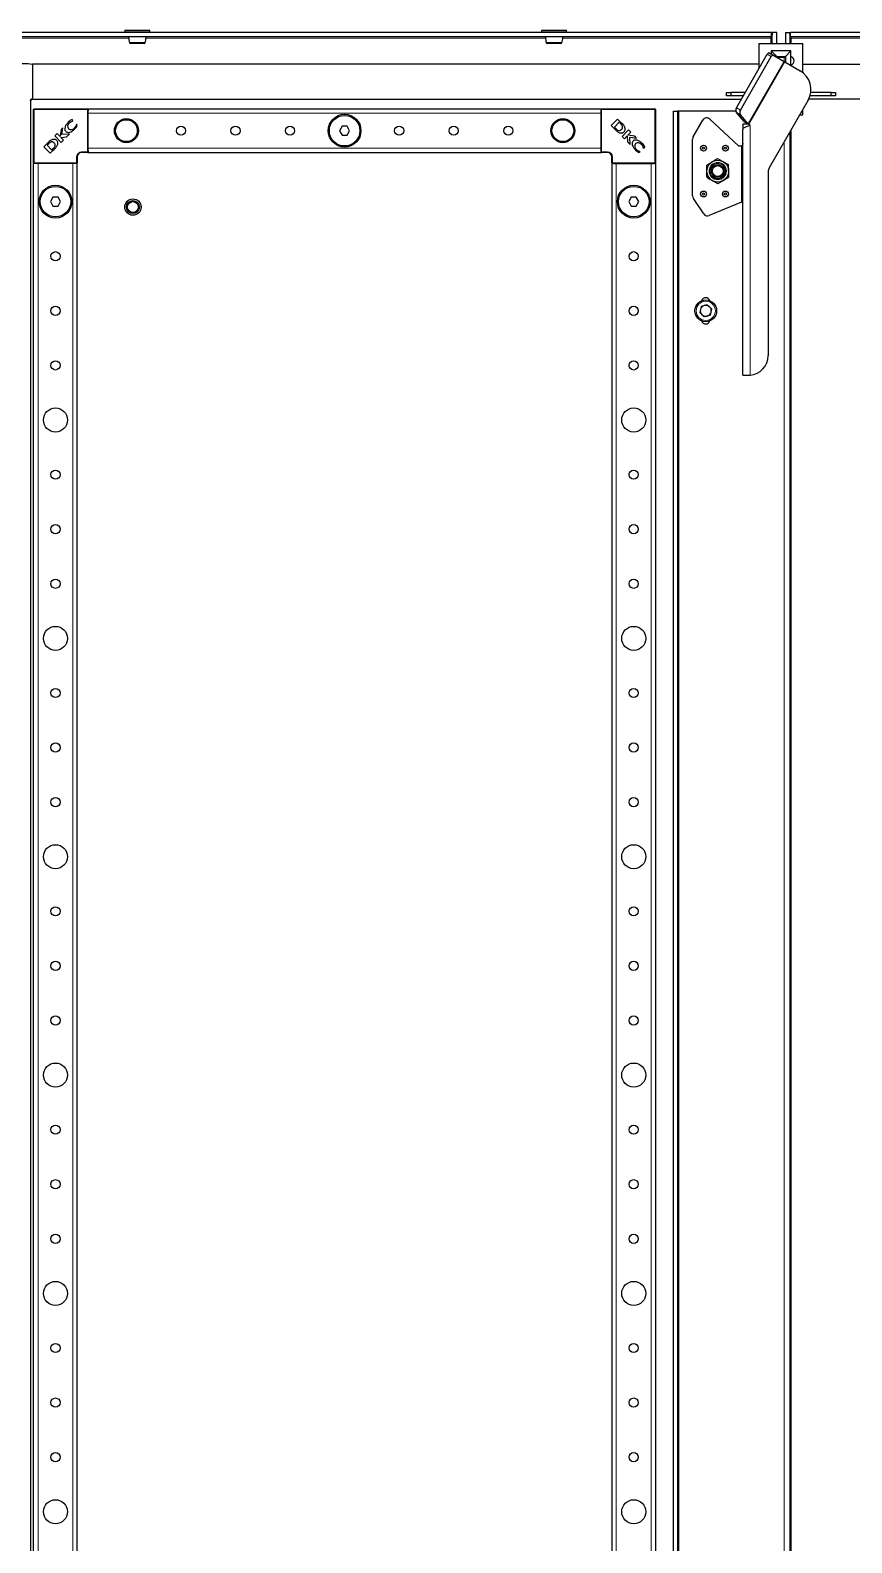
# Model space of a CAD drawing. Header units: millimetres. Extents: x -1085 to 3058, y -2404 to 1219.
# Drawn here: x -688 to -312, y -89 to 604 of the extents above; entities that cross this region are included whole.
import ezdxf

# ---------------------------------------------------------------- set-up
doc = ezdxf.new("R2010")
doc.units = ezdxf.units.MM

msp = doc.modelspace()

# ---------------------------------------------------------------- linework, layer by layer
at = {"color": 7, "linetype": 'Continuous', "lineweight": 25}
for p, q in [((-348.39, 602.68), (-738.79, 602.68)), ((-644.84, 603.43), (-644.84, 602.68)), ((-644.59, 603.68), (-633.59, 603.68)), ((-633.34, 602.68), (-633.34, 603.43)), ((-453.84, 603.43), (-453.84, 602.68)), ((-453.59, 603.68), (-445.08, 603.68)), ((-445.08, 603.68), (-442.59, 603.68)), ((-442.34, 602.68), (-442.34, 603.43)), ((-348.39, 600.68), (-348.39, 602.68)), ((-346.09, 602.68), (-348.09, 602.68)), ((-348.09, 597.68), (-348.09, 602.68)), ((-346.09, 597.68), (-346.09, 602.68)), ((-342.09, 602.68), (-340.09, 602.68)), ((-342.09, 602.68), (-342.09, 597.68)), ((-340.09, 602.68), (-340.09, 597.68)), ((50.61, 602.68), (-339.79, 602.68)), ((-339.79, 600.68), (-339.79, 602.68)), ((-348.39, 600.68), (-738.79, 600.68)), ((-354.09, 597.68), (-334.09, 597.68)), ((-354.09, 586.25), (-354.09, 597.68)), ((-348.48, 600.68), (-348.69, 600.08)), ((50.61, 600.68), (-339.79, 600.68)), ((-339.49, 600.08), (-339.68, 600.68)), ((-334.09, 584.27), (-334.09, 597.68)), ((-364.52, 568.18), (-350.39, 592.66)), ((-362.69, 567.12), (-348.55, 591.6)), ((-349.27, 593.17), (-347.44, 592.11)), ((-346.09, 591.73), (-348.59, 594.22)), ((-348.59, 594.22), (-348.59, 592.78)), ((-339.59, 594.22), (-348.59, 594.22)), ((-347.44, 592.11), (-342.67, 589.36)), ((-346.09, 591.73), (-342.08, 591.73)), ((-346.09, 591.73), (-345.59, 591.23)), ((-346.09, 591.34), (-346.09, 591.73)), ((-342.31, 589.15), (-342.67, 589.36)), ((-342.08, 591.73), (-342.58, 591.23)), ((-342.31, 589.15), (-335.36, 585.14)), ((-342.08, 591.73), (-339.59, 594.22)), ((-342.08, 591.73), (-342.08, 589.02)), ((-339.59, 591.66), (-339.59, 594.22)), ((-339.59, 587.78), (-339.59, 591.66)), ((-687.09, 588.18), (-687.09, 572.51)), ((-354.09, 588.18), (-687.09, 588.18)), ((-339.59, 587.58), (-339.59, 587.78)), ((-334.09, 588.18), (-1.09, 588.18)), ((-369.09, 573.68), (-369.09, 575.18)), ((-369.09, 575.18), (-367.09, 575.18)), ((-367.09, 575.18), (-367.09, 573.68)), ((-360.48, 575.18), (-367.09, 575.18)), ((-321.09, 575.18), (-330.45, 575.18)), ((-321.09, 573.68), (-321.09, 575.18)), ((-321.09, 575.18), (-319.09, 575.18)), ((-319.09, 575.18), (-319.09, 573.68)), ((-688.09, 571.18), (-688.09, -1520.82)), ((-687.09, 572.18), (-362.21, 572.18)), ((-367.09, 573.68), (-369.09, 573.68)), ((-361.34, 573.68), (-367.09, 573.68)), ((-331.62, 571.63), (-349.46, 540.73)), ((-1.09, 572.18), (-331.34, 572.18)), ((-321.09, 573.68), (-330.76, 573.68)), ((-319.09, 573.68), (-321.09, 573.68)), ((-686.59, 542.98), (-686.59, 567.38)), ((-686.29, 567.68), (-661.89, 567.68)), ((-668.65, 562.14), (-668.98, 562.82)), ((-668.79, 562), (-668.65, 562.14)), ((-661.59, 567.68), (-426.59, 567.68)), ((-661.59, 567.38), (-661.59, 567.68)), ((-661.59, 567.38), (-661.59, 566.74)), ((-661.59, 565.68), (-661.59, 566.74)), ((-661.59, 549.68), (-661.59, 565.68)), ((-426.59, 567.38), (-426.59, 567.68)), ((-426.59, 566.74), (-426.59, 567.38)), ((-426.59, 565.68), (-426.59, 566.74)), ((-426.59, 549.68), (-426.59, 565.68)), ((-426.29, 567.68), (-401.89, 567.68)), ((-418.98, 563.03), (-421.94, 560.08)), ((-418.28, 561.51), (-420.46, 559.33)), ((-416.99, 561.04), (-418.98, 563.03)), ((-417.53, 560.79), (-418.28, 561.51)), ((-401.59, 567.38), (-401.59, 542.98)), ((-393.59, 566.68), (-393.59, -1516.32)), ((-393.59, 566.68), (-391.59, 566.68)), ((-391.59, 566.68), (-391.59, -1516.32)), ((-390.99, 566.68), (-391.59, 566.68)), ((-364.86, 566.68), (-390.99, 566.68)), ((-384.32, 554.83), (-379.86, 562.56)), ((-376.78, 562.99), (-363.59, 550.68)), ((-360.98, 561.9), (-364.55, 565.95)), ((-359.14, 560.84), (-362.72, 564.89)), ((-360.98, 561.9), (-359.14, 560.84)), ((-335.52, 564.88), (-334.09, 564.88)), ((-334.09, 564.88), (-334.09, 567.36)), ((-675.89, 556.34), (-676.93, 555.29)), ((-676.93, 555.29), (-673.98, 552.33)), ((-674.5, 554.95), (-675.89, 556.34)), ((-674.01, 558.22), (-674.5, 554.95)), ((-674.16, 554.63), (-671.5, 554.81)), ((-672.92, 553.39), (-674.16, 554.63)), ((-673.21, 559.01), (-674.01, 558.22)), ((-673.69, 555.92), (-673.21, 559.01)), ((-670.21, 556.09), (-673.69, 555.92)), ((-671.5, 554.81), (-670.21, 556.09)), ((-666.84, 560.57), (-666.94, 560.46)), ((-666.59, 560.06), (-666.84, 560.57)), ((-545.24, 559.68), (-546.39, 557.68)), ((-546.39, 557.68), (-545.24, 555.68)), ((-542.93, 559.68), (-545.24, 559.68)), ((-545.24, 555.68), (-542.93, 555.68)), ((-541.78, 557.68), (-542.93, 559.68)), ((-542.93, 555.68), (-541.78, 557.68)), ((-421.94, 560.08), (-420.05, 558.19)), ((-420.46, 559.33), (-419.78, 558.67)), ((-420.05, 558.19), (-420.03, 558.17)), ((-413.98, 558.03), (-416.93, 555.07)), ((-416.93, 555.07), (-415.88, 554.01)), ((-415.88, 554.01), (-414.63, 555.26)), ((-414.63, 555.26), (-414.46, 552.6)), ((-414.32, 555.59), (-412.93, 556.98)), ((-411.05, 555.11), (-414.32, 555.59)), ((-412.93, 556.98), (-413.98, 558.03)), ((-413.35, 554.78), (-410.26, 554.31)), ((-413.17, 551.31), (-413.35, 554.78)), ((-410.26, 554.31), (-411.05, 555.11)), ((-359.07, 560.68), (-361.59, 560.68)), ((-361.59, 560.68), (-361.59, 558.44)), ((-361.59, 445.68), (-361.59, 558.44)), ((-358.27, 560), (-358.83, 560.53)), ((-358.59, 560.3), (-358.59, 559.88)), ((-358.29, 559.97), (-358.27, 560)), ((-340.09, 556.97), (-340.09, -1506.6)), ((-679.95, 552.28), (-681.94, 550.29)), ((-681.94, 550.29), (-678.98, 547.33)), ((-679.69, 551.73), (-680.42, 550.99)), ((-680.42, 550.99), (-678.23, 548.81)), ((-678.98, 547.33), (-677.09, 549.22)), ((-678.23, 548.81), (-677.58, 549.49)), ((-677.09, 549.22), (-677.07, 549.24)), ((-673.98, 552.33), (-672.92, 553.39)), ((-661.89, 547.68), (-664.59, 547.68)), ((-661.59, 548.63), (-661.59, 549.68)), ((-661.59, 548.63), (-661.59, 547.98)), ((-661.59, 547.68), (-661.59, 547.98)), ((-661.59, 547.68), (-426.59, 547.68)), ((-426.59, 548.63), (-426.59, 549.68)), ((-426.59, 547.98), (-426.59, 548.63)), ((-426.59, 547.68), (-426.59, 547.98)), ((-423.59, 547.68), (-426.29, 547.68)), ((-414.46, 552.6), (-413.17, 551.31)), ((-409.21, 547.68), (-408.7, 547.93)), ((-408.7, 547.93), (-408.81, 548.04)), ((-407.27, 549.88), (-407.13, 549.74)), ((-407.13, 549.74), (-406.44, 550.08)), ((-384.59, 527.79), (-384.59, 553.83)), ((-363.59, 550.68), (-362.19, 550.68)), ((-361.95, 550.68), (-362.19, 550.68)), ((-686.59, -1492.32), (-686.59, 542.68)), ((-686.29, 542.68), (-686.59, 542.68)), ((-685.64, 542.68), (-686.29, 542.68)), ((-684.59, 542.68), (-685.64, 542.68)), ((-668.59, 542.68), (-684.59, 542.68)), ((-667.53, 542.68), (-668.59, 542.68)), ((-666.89, 542.68), (-667.53, 542.68)), ((-666.59, 542.68), (-666.89, 542.68)), ((-666.59, 545.68), (-666.59, 542.98)), ((-666.59, -1492.32), (-666.59, 542.68)), ((-421.59, 542.98), (-421.59, 545.68)), ((-421.59, 542.68), (-421.59, -1492.32)), ((-421.59, 542.68), (-421.29, 542.68)), ((-420.64, 542.68), (-421.29, 542.68)), ((-420.64, 542.68), (-419.59, 542.68)), ((-419.59, 542.68), (-403.59, 542.68)), ((-403.59, 542.68), (-402.53, 542.68)), ((-401.89, 542.68), (-402.53, 542.68)), ((-401.89, 542.68), (-401.59, 542.68)), ((-401.59, 542.68), (-401.59, -1492.32)), ((-378.15, 541.95), (-375.69, 543.45)), ((-373.22, 544.95), (-370.69, 543.57)), ((-372.95, 533.41), (-375.48, 534.79)), ((-368.02, 536.42), (-370.48, 534.91)), ((-349.99, 538.73), (-349.99, 454.68)), ((-677.74, 527.18), (-678.89, 525.18)), ((-675.43, 527.18), (-677.74, 527.18)), ((-674.28, 525.18), (-675.43, 527.18)), ((-412.74, 527.18), (-413.89, 525.18)), ((-410.43, 527.18), (-412.74, 527.18)), ((-409.28, 525.18), (-410.43, 527.18)), ((-379.49, 519.53), (-384.25, 526.68)), ((-678.89, 525.18), (-677.74, 523.18)), ((-677.74, 523.18), (-675.43, 523.18)), ((-675.43, 523.18), (-674.28, 525.18)), ((-413.89, 525.18), (-412.74, 523.18)), ((-412.74, 523.18), (-410.43, 523.18)), ((-410.43, 523.18), (-409.28, 525.18)), ((-362.19, 524.93), (-377.08, 518.78)), ((-362.19, 524.93), (-361.95, 525.18)), ((-362.19, 524.93), (-361.59, 525.03)), ((-377.9, 478), (-380.68, 477.18)), ((-377.9, 478), (-375.8, 476)), ((-380.68, 477.18), (-381.37, 474.37)), ((-379.27, 472.37), (-381.37, 474.37)), ((-376.49, 473.18), (-379.27, 472.37)), ((-376.49, 473.18), (-375.8, 476)), ((-361.59, 445.68), (-360.62, 445.68)), ((-360.62, 445.68), (-358.5, 445.68))]:
    msp.add_line(p, q, dxfattribs=at)
at = {"color": 8, "linetype": 'Continuous', "lineweight": 18}
for p, q in [((-633.34, 603.43), (-644.84, 603.43)), ((-444.94, 603.43), (-453.84, 603.43)), ((-442.34, 603.43), (-444.94, 603.43)), ((-738.49, 600.08), (-643.06, 600.08)), ((-635.11, 600.08), (-452.06, 600.08)), ((-444.12, 600.08), (-348.69, 600.08)), ((-348.69, 600.08), (-348.69, 597.68)), ((-339.49, 597.68), (-339.49, 600.08)), ((-339.49, 600.08), (-244.06, 600.08)), ((-359.14, 560.84), (-342.67, 589.36)), ((-358.83, 560.53), (-342.31, 589.15)), ((-350.39, 592.66), (-348.55, 591.6)), ((-342.58, 591.23), (-345.59, 591.23)), ((-345.59, 591.23), (-345.59, 591.05)), ((-342.58, 589.31), (-342.58, 591.23)), ((-364.52, 568.18), (-362.69, 567.12)), ((-686.29, 567.38), (-686.59, 567.38)), ((-686.29, 567.38), (-686.29, 567.68)), ((-686.29, 567.38), (-686.29, 542.98)), ((-661.89, 567.38), (-686.29, 567.38)), ((-661.89, 567.68), (-661.89, 567.38)), ((-661.89, 547.98), (-661.89, 567.38)), ((-661.59, 567.38), (-661.89, 567.38)), ((-661.59, 565.68), (-426.59, 565.68)), ((-426.29, 567.38), (-426.59, 567.38)), ((-426.29, 567.38), (-426.29, 567.68)), ((-426.29, 567.38), (-426.29, 547.98)), ((-401.89, 567.38), (-426.29, 567.38)), ((-401.89, 567.38), (-401.89, 567.68)), ((-401.89, 542.98), (-401.89, 567.38)), ((-401.89, 567.38), (-401.59, 567.38)), ((-390.99, -1516.32), (-390.99, 566.68)), ((-364.55, 565.95), (-362.72, 564.89)), ((-358.29, 445.71), (-358.29, 559.97)), ((-339.49, -1507.64), (-339.49, 558.01)), ((-664.59, 547.98), (-661.89, 547.98)), ((-664.59, 547.68), (-664.59, 547.98)), ((-661.89, 547.98), (-661.89, 547.68)), ((-661.59, 547.98), (-661.89, 547.98)), ((-661.59, 549.68), (-426.59, 549.68)), ((-426.29, 547.98), (-426.59, 547.98)), ((-426.29, 547.98), (-423.59, 547.98)), ((-426.29, 547.68), (-426.29, 547.98)), ((-423.59, 547.68), (-423.59, 547.98)), ((-362.19, 524.93), (-362.19, 550.68)), ((-342.69, 552.46), (-342.69, -1502.1)), ((-686.29, 542.98), (-686.59, 542.98)), ((-686.29, 542.98), (-666.89, 542.98)), ((-686.29, 542.98), (-686.29, 542.68)), ((-684.59, -1492.32), (-684.59, 542.68)), ((-668.59, -1492.32), (-668.59, 542.68)), ((-666.89, 542.98), (-666.89, 545.68)), ((-666.59, 545.68), (-666.89, 545.68)), ((-666.89, 542.98), (-666.89, 542.68)), ((-666.59, 542.98), (-666.89, 542.98)), ((-421.59, 545.68), (-421.29, 545.68)), ((-421.29, 542.98), (-421.59, 542.98)), ((-421.29, 545.68), (-421.29, 542.98)), ((-421.29, 542.98), (-401.89, 542.98)), ((-421.29, 542.68), (-421.29, 542.98)), ((-419.59, 542.68), (-419.59, -1492.32)), ((-403.59, 542.68), (-403.59, -1492.32)), ((-401.89, 542.68), (-401.89, 542.98)), ((-401.59, 542.98), (-401.89, 542.98))]:
    msp.add_line(p, q, dxfattribs=at)
at = {"color": 7, "linetype": 'Continuous', "lineweight": 25}
for centre, radius in [((-644.09, 557.68), 5.5), ((-644.09, 557.68), 5), ((-544.09, 557.68), 7.5), ((-544.09, 557.68), 7), ((-444.09, 557.68), 5.5), ((-444.09, 557.68), 5), ((-619.09, 557.68), 2.1), ((-594.09, 557.68), 2.1), ((-569.09, 557.68), 2.1), ((-519.09, 557.68), 2.1), ((-494.09, 557.68), 2.1), ((-469.09, 557.68), 2.1), ((-379.59, 549.68), 1.35), ((-379.59, 549.68), 0.493), ((-369.59, 549.68), 1.35), ((-369.59, 549.68), 0.493), ((-373.09, 539.18), 5), ((-373.09, 539.18), 3.57), ((-373.09, 539.18), 3), ((-373.09, 539.18), 2.5), ((-676.59, 525.18), 7.5), ((-676.59, 525.18), 7), ((-411.59, 525.18), 7.5), ((-411.59, 525.18), 7), ((-379.59, 528.68), 1.35), ((-379.59, 528.68), 0.493), ((-369.59, 528.68), 1.35), ((-369.59, 528.68), 0.493), ((-641.09, 522.68), 3.75), ((-641.09, 522.68), 3), ((-641.09, 522.68), 2.5), ((-676.59, 500.18), 2.1), ((-411.59, 500.18), 2.1), ((-378.59, 475.18), 5), ((-676.59, 475.18), 2.1), ((-411.59, 475.18), 2.1), ((-676.59, 450.18), 2.1), ((-411.59, 450.18), 2.1), ((-676.59, 425.18), 5.5), ((-411.59, 425.18), 5.5), ((-676.59, 400.18), 2.1), ((-411.59, 400.18), 2.1), ((-676.59, 375.18), 2.1), ((-411.59, 375.18), 2.1), ((-676.59, 350.18), 2.1), ((-411.59, 350.18), 2.1), ((-676.59, 325.18), 5.5), ((-411.59, 325.18), 5.5), ((-676.59, 300.18), 2.1), ((-411.59, 300.18), 2.1), ((-676.59, 275.18), 2.1), ((-411.59, 275.18), 2.1), ((-676.59, 250.18), 2.1), ((-411.59, 250.18), 2.1), ((-676.59, 225.18), 5.5), ((-411.59, 225.18), 5.5), ((-676.59, 200.18), 2.1), ((-411.59, 200.18), 2.1), ((-676.59, 175.18), 2.1), ((-411.59, 175.18), 2.1), ((-676.59, 150.18), 2.1), ((-411.59, 150.18), 2.1), ((-676.59, 125.18), 5.5), ((-411.59, 125.18), 5.5), ((-676.59, 100.18), 2.1), ((-411.59, 100.18), 2.1), ((-676.59, 75.18), 2.1), ((-411.59, 75.18), 2.1), ((-676.59, 50.18), 2.1), ((-411.59, 50.18), 2.1), ((-676.59, 25.18), 5.5), ((-411.59, 25.18), 5.5), ((-676.59, 0.18), 2.1), ((-411.59, 0.18), 2.1), ((-676.59, -24.82), 2.1), ((-411.59, -24.82), 2.1), ((-676.59, -49.82), 2.1), ((-411.59, -49.82), 2.1), ((-676.59, -74.82), 5.5), ((-411.59, -74.82), 5.5)]:
    msp.add_circle(centre, radius, dxfattribs=at)
at = {"color": 8, "linetype": 'Continuous', "lineweight": 18}
for centre, radius in [((-644.08, 557.68), 5.3), ((-444.09, 557.68), 5.3), ((-373.09, 539.18), 3.97), ((-378.59, 475.18), 4.4)]:
    msp.add_circle(centre, radius, dxfattribs=at)
at = {"color": 7, "linetype": 'Continuous', "lineweight": 25}
for centre, radius, start, end in [((-644.59, 603.43), 0.25, 90, 180), ((-633.59, 603.43), 0.25, 0, 90), ((-453.59, 603.43), 0.25, 90, 180), ((-442.59, 603.43), 0.25, 0, 90), ((-642.2, 598.18), 0.5, 195.31604, 270.02276), ((-635.97, 598.18), 0.5, 269.99815, 345.40011), ((-451.2, 598.18), 0.5, 195.24646, 270.04596), ((-444.97, 598.18), 0.5, 269.96367, 344.83397), ((-349.56, 592.33), 0.893, 71.42175, 158.04947), ((-347.72, 591.27), 0.893, 71.42175, 158.04947), ((-340.09, 589.72), 2, 284.47751, 75.52249), ((-340.36, 576.48), 10, 330.95313, 60), ((-362.9, 567.04), 1.98, 144.95207, 213.44806), ((-686.29, 567.38), 0.3, 90, 180), ((-669.08, 559.69), 1.97, 128.45405, 215.887), ((-661.89, 567.38), 0.3, 0, 90), ((-426.29, 567.38), 0.3, 90, 180), ((-401.89, 567.38), 0.3, 0, 90), ((-378.14, 561.53), 2, 46.97493, 149.03624), ((-361.06, 565.98), 1.98, 144.95207, 213.44806), ((-669.51, 560.09), 1.94, 233.30966, 322.34638), ((-422.01, 556.61), 6.12, 36.98881, 43.07444), ((-420.19, 557.38), 4.87, 20.34448, 48.77765), ((-382.59, 553.83), 2, 150, 180), ((-676.29, 549.07), 4.87, 110.34448, 138.77765), ((-675.51, 547.26), 6.12, 126.98881, 133.07444), ((-664.59, 545.68), 2, 90, 180), ((-661.89, 547.98), 0.3, 270, 360), ((-426.29, 547.98), 0.3, 180, 270), ((-423.59, 545.68), 2, 0, 90), ((-409.18, 550.61), 1.94, 143.30966, 232.34638), ((-409.58, 550.17), 1.97, 38.45405, 125.887), ((-686.29, 542.98), 0.3, 180, 270), ((-666.89, 542.98), 0.3, 270, 0), ((-421.29, 542.98), 0.3, 180, 270), ((-401.89, 542.98), 0.3, 270, 0), ((-345.99, 538.73), 4, 150, 180), ((-382.59, 527.79), 2, 180, 213.69007), ((-377.82, 520.64), 2, 213.69007, 291.80141), ((-378.59, 479.18), 2, 18.20996, 161.79004), ((-378.59, 475.18), 2.51, 166.35345, 226.35345), ((-378.59, 475.18), 2.51, 106.35345, 166.35345), ((-378.59, 475.18), 2.51, 226.35345, 286.35345), ((-378.59, 475.18), 2.51, 46.35345, 106.35345), ((-378.59, 475.18), 2.51, 286.35345, 346.35345), ((-378.59, 475.18), 2.51, 346.35345, 46.35345), ((-378.59, 471.18), 2, 198.20996, 341.79004), ((-358.99, 454.68), 9, 274.50464, 0)]:
    msp.add_arc(centre, radius, start, end, dxfattribs=at)
at = {"color": 8, "linetype": 'Continuous', "lineweight": 18}
for centre, start, end in [((-664.59, 545.68), 90, 180), ((-423.59, 545.68), 0, 90)]:
    msp.add_arc(centre, 2.3, start, end, dxfattribs=at)
at = {"color": 7, "linetype": 'Continuous', "lineweight": 25}
for points, knots in [([(-348.09, 602.68), (-348.11, 602.3), (-348.15, 601.73), (-348.33, 601.16), (-348.39, 600.97)], [0, 0, 0, 0, 0.662931, 1, 1, 1, 1]), ([(-339.79, 601), (-339.83, 601.13), (-340.02, 601.69), (-340.06, 602.25), (-340.09, 602.68)], [0, 0, 0, 0, 0.226541, 1, 1, 1, 1]), ([(-643.11, 600.68), (-643.1, 600.55), (-643.09, 599.64), (-642.86, 598.77), (-642.67, 598.03)], [0, 0, 0, 0, 0.14185, 1, 1, 1, 1]), ([(-640.79, 597.68), (-640.98, 597.68), (-641.45, 597.68), (-641.99, 597.68), (-642.12, 597.68), (-642.19, 597.68)], [0, 0, 0, 0, 0.256553, 0.627981, 1, 1, 1, 1]), ([(-635.97, 597.68), (-636.02, 597.68), (-636.1, 597.68), (-636.66, 597.68), (-637.46, 597.68), (-638.46, 597.68), (-639.52, 597.68), (-640.3, 597.68), (-640.69, 597.68), (-640.79, 597.68)], [0, 0, 0, 0, 0.158514, 0.317278, 0.475863, 0.634247, 0.792477, 0.950708, 1, 1, 1, 1]), ([(-635.5, 598.03), (-635.31, 598.77), (-635.09, 599.64), (-635.07, 600.55), (-635.06, 600.68)], [0, 0, 0, 0, 0.8581496, 1, 1, 1, 1]), ([(-452.11, 600.68), (-452.1, 600.55), (-452.09, 599.64), (-451.86, 598.77), (-451.67, 598.03)], [0, 0, 0, 0, 0.14185, 1, 1, 1, 1]), ([(-445.01, 597.68), (-445, 597.68), (-444.96, 597.68), (-445.24, 597.68), (-445.76, 597.68), (-446.47, 597.68), (-447.33, 597.68), (-448.39, 597.68), (-449.42, 597.68), (-450.3, 597.68), (-450.91, 597.68), (-451.21, 597.68), (-451.17, 597.68), (-451.16, 597.68)], [0, 0, 0, 0, 0.03384, 0.141254, 0.248698, 0.315774, 0.423314, 0.530846, 0.63821, 0.745706, 0.853372, 0.960917, 1, 1, 1, 1]), ([(-444.5, 598.03), (-444.31, 598.77), (-444.09, 599.64), (-444.07, 600.55), (-444.06, 600.68)], [0, 0, 0, 0, 0.85815, 1, 1, 1, 1]), ([(-702.09, 571.18), (-702.49, 572.86), (-703.23, 575.9), (-703.32, 580.21), (-702.35, 583.77), (-700.3, 586.22), (-697.66, 587.64), (-694.64, 588.38), (-691.04, 588.59), (-688.47, 588.32), (-687.09, 588.18)], [0, 0, 0, 0, 0.176067, 0.318225, 0.435596, 0.543482, 0.633889, 0.737152, 0.858183, 1, 1, 1, 1]), ([(-688.12, 571.18), (-688.11, 571.32), (-688.08, 571.56), (-687.95, 571.76), (-687.83, 571.85), (-687.78, 571.96), (-687.76, 572.03), (-687.74, 572.08), (-687.72, 572.12), (-687.71, 572.16), (-687.67, 572.2), (-687.62, 572.25), (-687.5, 572.32), (-687.31, 572.35), (-687.16, 572.35), (-687.09, 572.34)], [0, 0, 0, 0, 0.233411, 0.418546, 0.549351, 0.595026, 0.631329, 0.647111, 0.661994, 0.676639, 0.691742, 0.725563, 0.766794, 0.872627, 1, 1, 1, 1]), ([(-687.09, 572.18), (-687.31, 572.03), (-687.71, 571.77), (-687.97, 571.36), (-688.09, 571.18)], [0, 0, 0, 0, 0.556114, 1, 1, 1, 1]), ([(-670.72, 561.59), (-671.05, 561.22), (-671.66, 560.52), (-672.21, 559.35), (-672.35, 558.41), (-672.2, 557.77), (-672.01, 557.54), (-671.92, 557.42)], [0, 0, 0, 0, 0.315674, 0.58952, 0.813199, 0.909026, 1, 1, 1, 1]), ([(-668.98, 562.82), (-669.32, 562.64), (-669.95, 562.3), (-670.47, 561.81), (-670.72, 561.59)], [0, 0, 0, 0, 0.5368, 1, 1, 1, 1]), ([(-670.3, 561.23), (-670.04, 561.45), (-669.59, 561.82), (-669.02, 561.95), (-668.79, 562)], [0, 0, 0, 0, 0.5796082, 1, 1, 1, 1]), ([(-671.92, 557.42), (-671.76, 557.28), (-671.42, 557), (-670.73, 556.84), (-669.85, 556.97), (-668.78, 557.53), (-668.09, 558.17), (-667.69, 558.54)], [0, 0, 0, 0, 0.130532, 0.266031, 0.423997, 0.666819, 1, 1, 1, 1]), ([(-666.94, 560.46), (-667.09, 560.14), (-667.35, 559.57), (-667.78, 559.11), (-667.97, 558.9)], [0, 0, 0, 0, 0.547643, 1, 1, 1, 1]), ([(-667.69, 558.54), (-667.44, 558.81), (-667.02, 559.27), (-666.72, 559.82), (-666.59, 560.06)], [0, 0, 0, 0, 0.577653, 1, 1, 1, 1]), ([(-420.03, 558.17), (-419.95, 558.09), (-419.79, 557.94), (-419.63, 557.79), (-419.55, 557.71)], [0, 0, 0, 0, 0.486421, 1, 1, 1, 1]), ([(-419.78, 558.67), (-419.58, 558.48), (-419.21, 558.13), (-418.67, 557.81), (-418.22, 557.74), (-417.88, 557.81), (-417.53, 558), (-417.32, 558.2), (-417.2, 558.3)], [0, 0, 0, 0, 0.274676, 0.503042, 0.607381, 0.716579, 0.843412, 1, 1, 1, 1]), ([(-419.55, 557.71), (-419.4, 557.58), (-419.13, 557.33), (-418.83, 557.12), (-418.7, 557.03)], [0, 0, 0, 0, 0.55183, 1, 1, 1, 1]), ([(-418.7, 557.03), (-418.5, 556.92), (-418.11, 556.72), (-417.48, 556.6), (-416.88, 556.64), (-416.35, 556.84), (-415.91, 557.2), (-415.62, 557.71), (-415.5, 558.37), (-415.59, 558.83), (-415.63, 559.08)], [0, 0, 0, 0, 0.138091, 0.265455, 0.384013, 0.496103, 0.605759, 0.71979, 0.847662, 1, 1, 1, 1]), ([(-417.2, 558.3), (-417.11, 558.4), (-416.95, 558.57), (-416.76, 558.85), (-416.67, 559.13), (-416.67, 559.45), (-416.83, 559.85), (-417.01, 560.14), (-417.12, 560.29)], [0, 0, 0, 0, 0.176808, 0.319231, 0.43938, 0.552395, 0.749205, 1, 1, 1, 1]), ([(-677.21, 552.06), (-677.3, 552.16), (-677.48, 552.32), (-677.76, 552.5), (-678.03, 552.6), (-678.36, 552.6), (-678.76, 552.44), (-679.04, 552.26), (-679.2, 552.15)], [0, 0, 0, 0, 0.176808, 0.319231, 0.43938, 0.552395, 0.749205, 1, 1, 1, 1]), ([(-675.93, 550.57), (-675.83, 550.77), (-675.62, 551.16), (-675.5, 551.79), (-675.54, 552.39), (-675.74, 552.92), (-676.1, 553.36), (-676.62, 553.65), (-677.27, 553.76), (-677.73, 553.68), (-677.98, 553.64)], [0, 0, 0, 0, 0.138091, 0.265455, 0.384013, 0.496103, 0.605759, 0.71979, 0.847662, 1, 1, 1, 1]), ([(-677.58, 549.49), (-677.38, 549.69), (-677.04, 550.05), (-676.71, 550.59), (-676.65, 551.04), (-676.72, 551.38), (-676.91, 551.74), (-677.1, 551.95), (-677.21, 552.06)], [0, 0, 0, 0, 0.274676, 0.503042, 0.607381, 0.716579, 0.843412, 1, 1, 1, 1]), ([(-677.07, 549.24), (-677, 549.31), (-676.84, 549.47), (-676.69, 549.64), (-676.61, 549.72)], [0, 0, 0, 0, 0.486421, 1, 1, 1, 1]), ([(-676.61, 549.72), (-676.48, 549.87), (-676.24, 550.14), (-676.03, 550.43), (-675.93, 550.57)], [0, 0, 0, 0, 0.55183, 1, 1, 1, 1]), ([(-411.84, 553.02), (-411.98, 552.85), (-412.26, 552.52), (-412.43, 551.82), (-412.3, 550.95), (-411.73, 549.87), (-411.1, 549.18), (-410.73, 548.79)], [0, 0, 0, 0, 0.130532, 0.266031, 0.423997, 0.666819, 1, 1, 1, 1]), ([(-407.68, 551.81), (-408.05, 552.14), (-408.75, 552.76), (-409.92, 553.31), (-410.86, 553.45), (-411.5, 553.29), (-411.73, 553.11), (-411.84, 553.02)], [0, 0, 0, 0, 0.315674, 0.58952, 0.813199, 0.909026, 1, 1, 1, 1]), ([(-410.73, 548.79), (-410.46, 548.54), (-410, 548.11), (-409.44, 547.81), (-409.21, 547.68)], [0, 0, 0, 0, 0.577653, 1, 1, 1, 1]), ([(-408.81, 548.04), (-409.12, 548.19), (-409.7, 548.45), (-410.16, 548.88), (-410.37, 549.07)], [0, 0, 0, 0, 0.547643, 1, 1, 1, 1]), ([(-408.04, 551.4), (-407.82, 551.14), (-407.44, 550.69), (-407.32, 550.12), (-407.27, 549.88)], [0, 0, 0, 0, 0.579608, 1, 1, 1, 1]), ([(-406.44, 550.08), (-406.62, 550.42), (-406.96, 551.05), (-407.45, 551.57), (-407.68, 551.81)], [0, 0, 0, 0, 0.5368, 1, 1, 1, 1]), ([(-378.08, 539.06), (-378.09, 539.32), (-378.11, 540.3), (-378.14, 541.25), (-378.15, 541.95)], [0, 0, 0, 0, 0.2686336, 1, 1, 1, 1]), ([(-375.69, 543.45), (-375.63, 543.49), (-374.8, 543.99), (-373.98, 544.49), (-373.22, 544.95)], [0, 0, 0, 0, 0.070201, 1, 1, 1, 1]), ([(-370.69, 543.57), (-370.63, 543.54), (-369.77, 543.07), (-368.94, 542.61), (-368.16, 542.19)], [0, 0, 0, 0, 0.070201, 1, 1, 1, 1]), ([(-368.09, 539.3), (-368.09, 539.56), (-368.12, 540.54), (-368.14, 541.49), (-368.16, 542.19)], [0, 0, 0, 0, 0.268634, 1, 1, 1, 1]), ([(-378.01, 536.18), (-378.02, 536.42), (-378.04, 537.36), (-378.07, 538.34), (-378.08, 539.06)], [0, 0, 0, 0, 0.257551, 1, 1, 1, 1]), ([(-375.48, 534.79), (-375.54, 534.83), (-376.4, 535.29), (-377.23, 535.75), (-378.01, 536.18)], [0, 0, 0, 0, 0.070201, 1, 1, 1, 1]), ([(-370.48, 534.91), (-370.54, 534.88), (-371.37, 534.37), (-372.19, 533.87), (-372.95, 533.41)], [0, 0, 0, 0, 0.0702006, 1, 1, 1, 1]), ([(-368.02, 536.42), (-368.02, 536.66), (-368.05, 537.6), (-368.07, 538.58), (-368.09, 539.3)], [0, 0, 0, 0, 0.257551, 1, 1, 1, 1])]:
    msp.add_open_spline(points, degree=3, knots=knots, dxfattribs=at)
at = {"color": 8, "linetype": 'Continuous', "lineweight": 18}
for points, knots in [([(-642.64, 598.06), (-642.66, 598.06), (-642.71, 598.06), (-642.41, 598.06), (-641.82, 598.06), (-641.28, 598.06), (-641.05, 598.06)], [0, 0, 0, 0, 0.0832709, 0.4242844, 0.7647248, 1, 1, 1, 1]), ([(-641.05, 598.06), (-640.95, 598.06), (-640.5, 598.06), (-639.98, 598.06), (-639.18, 598.06), (-638.36, 598.06), (-637.21, 598.06), (-636.26, 598.06), (-635.68, 598.06), (-635.43, 598.06), (-635.5, 598.06), (-635.5, 598.06)], [0, 0, 0, 0, 0.048751, 0.2049421, 0.2053925, 0.3620339, 0.5188266, 0.6757989, 0.8329225, 0.9897783, 1, 1, 1, 1]), ([(-451.63, 598.06), (-451.65, 598.06), (-451.69, 598.06), (-451.35, 598.06), (-450.65, 598.06), (-449.63, 598.06), (-448.44, 598.06), (-447.21, 598.06), (-446.22, 598.06), (-445.39, 598.06), (-444.79, 598.06), (-444.47, 598.06), (-444.52, 598.06), (-444.53, 598.06)], [0, 0, 0, 0, 0.038891, 0.14638, 0.253973, 0.361383, 0.468681, 0.576165, 0.683665, 0.750707, 0.858068, 0.965424, 1, 1, 1, 1])]:
    msp.add_open_spline(points, degree=3, knots=knots, dxfattribs=at)
at = {"color": 7, "linetype": 'Continuous', "lineweight": 25}
for points in [[(-348.69, 600.08), (-348.66, 600.16), (-348.61, 600.32), (-348.54, 600.52), (-348.46, 600.65), (-348.41, 600.67), (-348.39, 600.68)], [(-339.79, 600.68), (-339.76, 600.67), (-339.71, 600.65), (-339.64, 600.52), (-339.56, 600.32), (-339.51, 600.16), (-339.49, 600.08)], [(-360.98, 561.9), (-360.83, 561.8), (-360.54, 561.61), (-360, 561.27), (-359.43, 560.91), (-359.03, 560.66), (-358.83, 560.53)], [(-358.29, 559.97), (-358.72, 559.84), (-359.58, 559.59), (-360.67, 559.21), (-361.44, 558.82), (-361.54, 558.57), (-361.59, 558.44)], [(-359.14, 560.84), (-359.12, 560.82), (-359.08, 560.77), (-359, 560.69), (-358.92, 560.61), (-358.86, 560.56), (-358.83, 560.53)], [(-361.59, 551.88), (-361.61, 551.68), (-361.64, 551.28), (-361.85, 550.88), (-361.95, 550.68)], [(-361.95, 525.18), (-361.9, 525.17), (-361.79, 525.15), (-361.68, 525.11), (-361.6, 525.08), (-361.59, 525.05), (-361.59, 525.04)], [(-360.62, 445.68), (-360.46, 445.68), (-360.14, 445.69), (-359.56, 445.69), (-358.93, 445.7), (-358.5, 445.71), (-358.29, 445.71)], [(-358.5, 445.68), (-358.48, 445.68), (-358.45, 445.69), (-358.4, 445.69), (-358.35, 445.7), (-358.31, 445.71), (-358.29, 445.71)]]:
    msp.add_open_spline(points, degree=3, dxfattribs=at)

doc.saveas('drawing.dxf')
